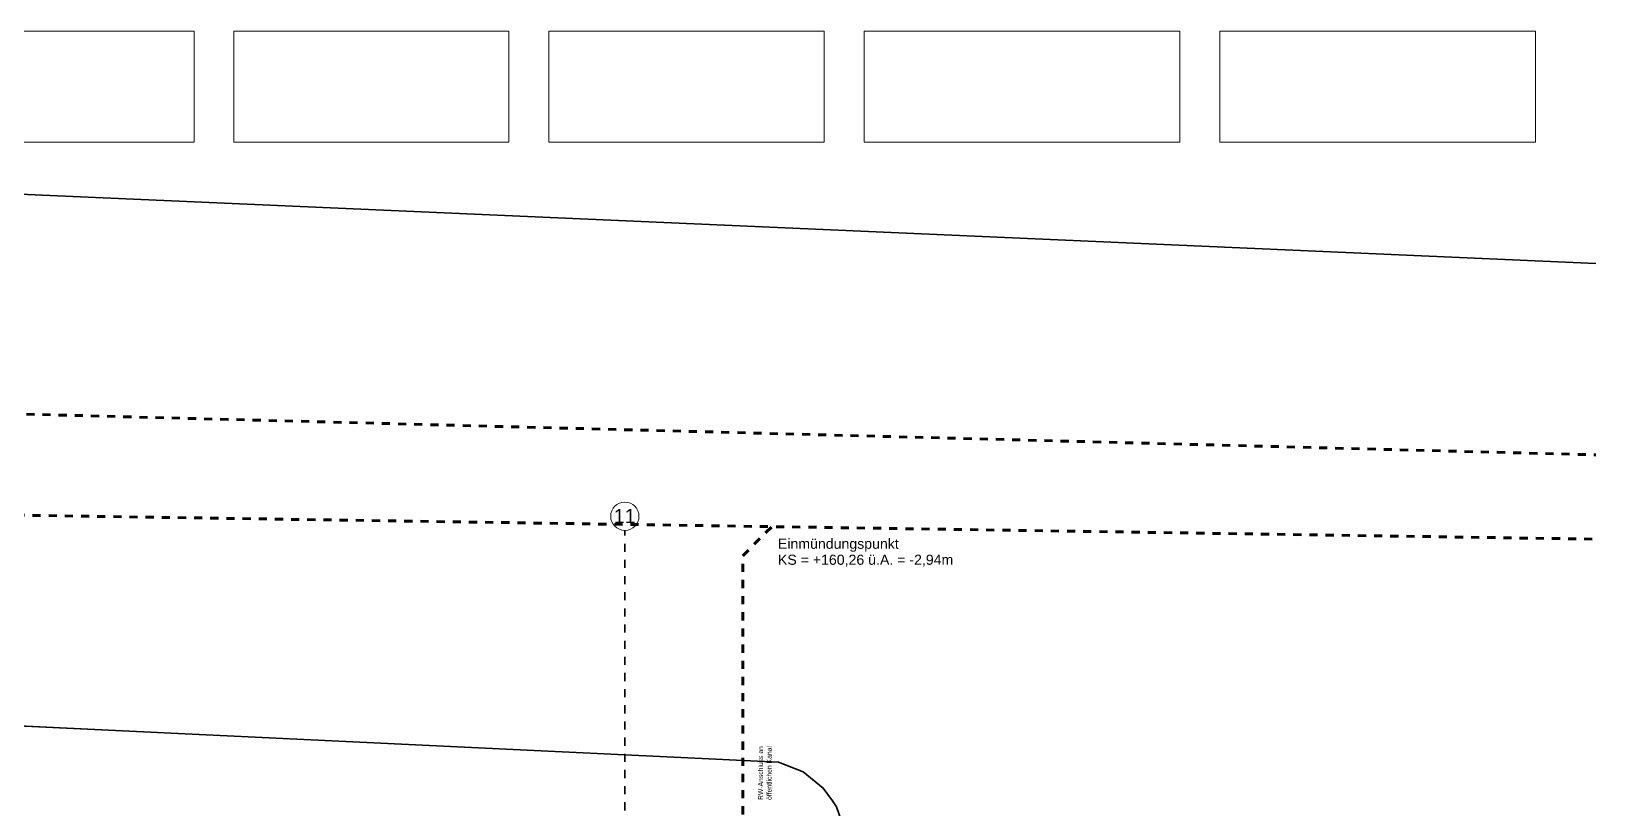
# Model space of a CAD drawing. Header units: metres. Extents: x 0 to 90, y 0 to 101.
# Drawn here: x 70.16 to 89.52, y 90.79 to 100.41 of the extents above; entities that cross this region are included whole.
import ezdxf

# ---------------------------------------------------------------- set-up
doc = ezdxf.new("R2010")
doc.units = ezdxf.units.M
doc.linetypes.add('Strich Punkt', pattern=[0.015875, 0.00635, -0.004763, 0, -0.004763])
doc.linetypes.add('Strich Punkt Mittel', pattern=[0.015875, 0.00635, -0.004763, 0, -0.004763])
for name, color, linetype, lineweight in [('A_2D', 251, 'Continuous', 5), ('A_Beschriftung_', 251, 'Continuous', 9), ('A_Kanal_RW', 251, 'Strich Punkt', 100), ('A_Kanal_SW', 251, 'Strich Punkt', 100), ('A_Raster_', 251, 'Continuous', 9), ('Geländevolumenkörper', 251, 'Continuous', 5), ('Text', 251, 'Continuous', 9)]:
    doc.layers.add(name, color=color, linetype=linetype, lineweight=lineweight)
doc.styles.add('Arial_2', font='arial.ttf', dxfattribs={"height": 0.175})
doc.styles.add('Arial_5', font='arial.ttf', dxfattribs={"height": 0.125})
doc.styles.add('Arial_8', font='arial.ttf', dxfattribs={"height": 0.06})

# ---------------------------------------------------------------- blocks, each defined once
blk = doc.blocks.new('Raster - BS_Achse-112124-263_PP_-01UG_BT1')
at = {"layer": 'A_Beschriftung_'}
blk.add_circle((0, 0), 0.0035, dxfattribs=at)

msp = doc.modelspace()

# ---------------------------------------------------------------- linework, layer by layer
at = {"layer": 'A_2D'}
for p, q in [((72.176, 100.405), (68.771, 100.405)), ((72.176, 99.035), (72.176, 100.405)), ((76.071, 100.405), (72.666, 100.405)), ((72.666, 100.405), (72.666, 99.035)), ((76.071, 99.035), (76.071, 100.405)), ((79.971, 100.405), (76.566, 100.405)), ((76.566, 100.405), (76.566, 99.035)), ((79.971, 99.035), (79.971, 100.405)), ((84.372, 100.405), (80.467, 100.405)), ((80.467, 100.405), (80.467, 99.035)), ((84.372, 99.035), (84.372, 100.405)), ((88.771, 100.405), (84.866, 100.405)), ((84.866, 100.405), (84.866, 99.035)), ((88.771, 99.035), (88.771, 100.405)), ((68.771, 99.035), (72.176, 99.035)), ((72.666, 99.035), (76.071, 99.035)), ((76.566, 99.035), (79.971, 99.035)), ((80.467, 99.035), (84.372, 99.035)), ((84.866, 99.035), (88.771, 99.035))]:
    msp.add_line(p, q, dxfattribs=at)
at = {"layer": 'A_Kanal_RW'}
for p, q in [((59.778, 94.573), (89.516, 94.121)), ((78.964, 93.916), (79.324, 94.276)), ((78.964, 88.516), (78.964, 93.916))]:
    msp.add_line(p, q, dxfattribs=at)
at = {"layer": 'A_Kanal_SW'}
msp.add_line((59.504, 95.942), (89.516, 95.164), dxfattribs=at)
at = {"layer": 'A_Raster_', "linetype": 'Strich Punkt Mittel', "lineweight": 35}
msp.add_line((77.505, 60.365), (77.505, 94.23), dxfattribs=at)
at = {"layer": 'Geländevolumenkörper', "color": 130, "lineweight": 35}
for p, q in [((54.111, 99.092), (89.516, 97.532)), ((79.405, 91.362), (61.402, 92.219)), ((79.711, 91.242), (79.405, 91.362)), ((79.96, 91.041), (79.711, 91.242)), ((80.073, 90.883), (79.96, 91.041)), ((80.123, 90.807), (80.073, 90.883)), ((80.219, 90.537), (80.123, 90.807))]:
    msp.add_line(p, q, dxfattribs=at)
at = {"layer": 'Geländevolumenkörper', "color": 253}
for p, q in [((61.348, 92.233), (79.406, 91.362)), ((79.406, 91.362), (79.711, 91.241)), ((79.711, 91.241), (79.959, 91.041)), ((79.959, 91.041), (80.115, 90.822)), ((80.115, 90.822), (80.208, 90.584))]:
    msp.add_line(p, q, dxfattribs=at)

# ---------------------------------------------------------------- block references
at = {"layer": 'A_Beschriftung_', "xscale": 49.99999999999998, "yscale": 49.99999999999998, "zscale": 49.99999999999998}
msp.add_blockref('Raster - BS_Achse-112124-263_PP_-01UG_BT1', (77.505, 94.405), dxfattribs=at)

# ---------------------------------------------------------------- texts
at = {"layer": 'A_Beschriftung_', "insert": (77.368, 94.495), "char_height": 0.175, "width": 0.33671, "attachment_point": 1, "style": 'Arial_2'}
msp.add_mtext('11', dxfattribs=at)
at = {"layer": 'Text', "color": 7, "char_height": 0.125, "attachment_point": 1, "style": 'Arial_5'}
for s, insert, width in [('Einmündungspunkt', (79.399, 94.127), 1.78375), ('KS = +160,26 ü.A. = -2,94m ', (79.399, 93.929), 2.69367)]:
    msp.add_mtext(s, dxfattribs=dict(at, insert=insert, width=width))
at = {"layer": 'Text', "color": 7, "char_height": 0.06, "attachment_point": 1, "rotation": 90, "style": 'Arial_8'}
for s, insert, width in [('RW-Anschluss an ', (79.154, 90.894), 0.91392), ('öffentlichen Kanal', (79.26, 90.894), 0.86181)]:
    msp.add_mtext(s, dxfattribs=dict(at, insert=insert, width=width))

doc.saveas('drawing.dxf')
